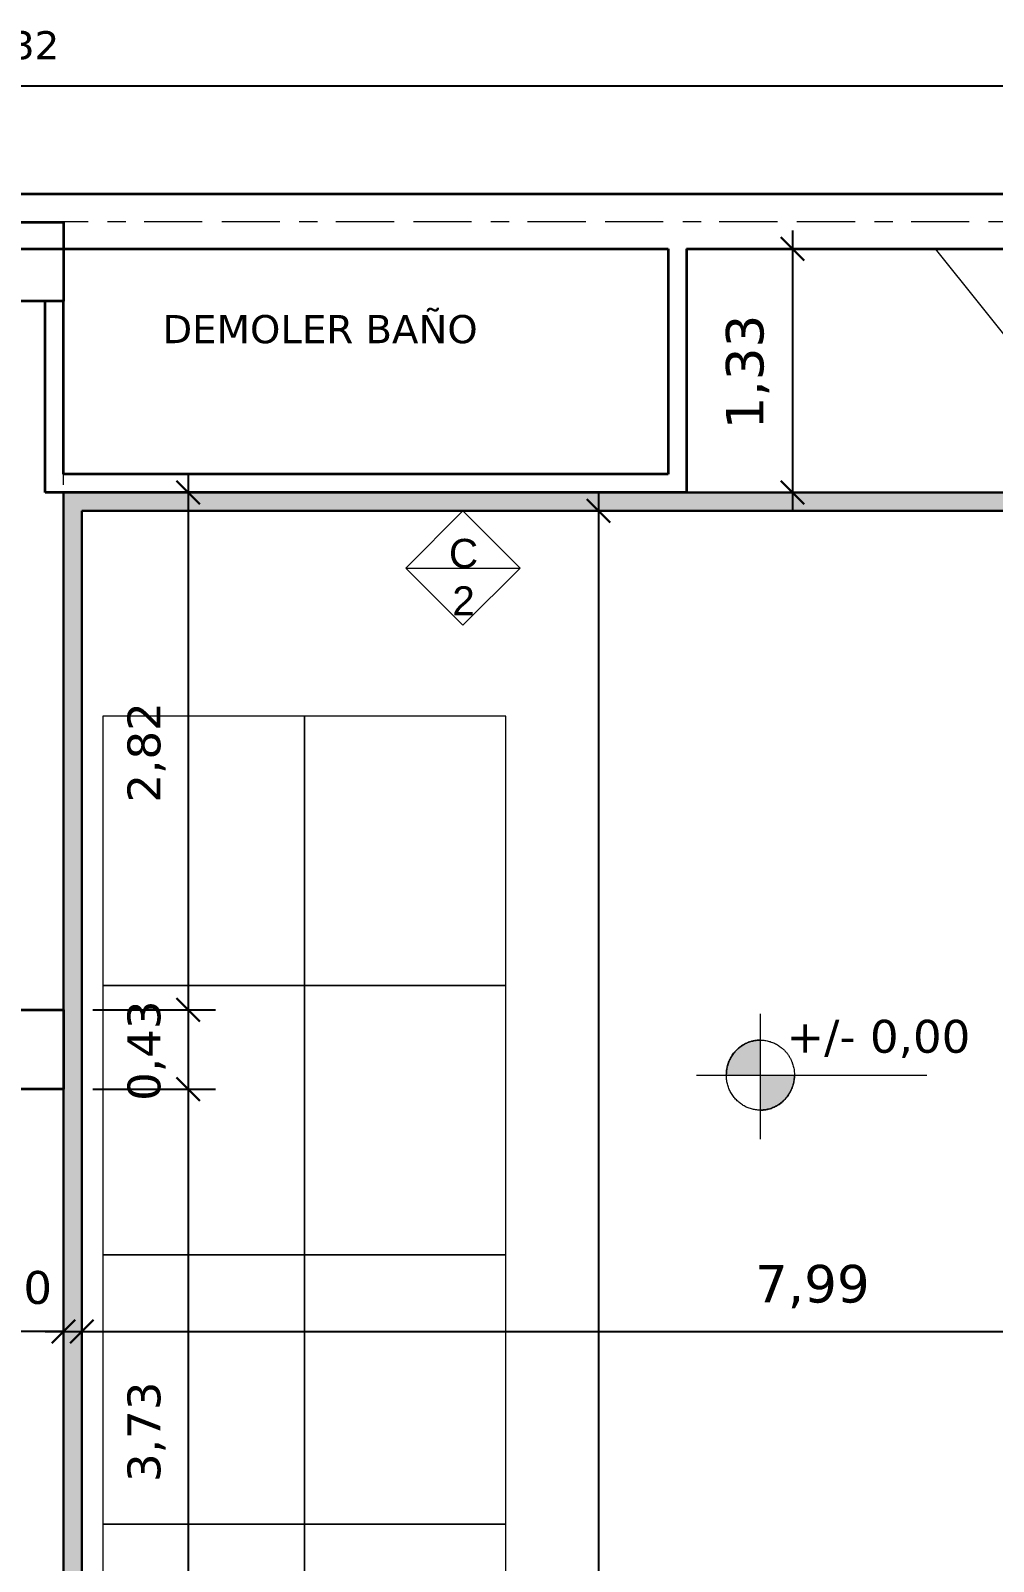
# Model space of a CAD drawing. Header units: metres. Extents: x -16.9 to 45.1, y -12.2 to 64.8.
# Drawn here: x 0.5 to 5.76, y 36.45 to 44.8 of the extents above; entities that cross this region are included whole.
import ezdxf

# ---------------------------------------------------------------- set-up
doc = ezdxf.new("R2010")
doc.units = ezdxf.units.M
doc.header["$LTSCALE"] = 0.508
doc.header["$PDMODE"] = 1
doc.header["$PDSIZE"] = -2
doc.linetypes.add('STYLE_02', pattern=[0.694425, 0.48607, -0.208355])
doc.linetypes.add('STYLE_07', pattern=[1.875, 0.625, -0.20828, 0.625, -0.20836, 0.06943, -0.13893])
doc.layers.get('0').update_dxf_attribs({"lineweight": 18})
for name, color, linetype, lineweight in [('columnas HA', 7, 'Continuous', 35), ('Dimension', 7, 'Continuous', 5), ('ESTANTERIA', 7, 'Continuous', 18), ('Muros', 7, 'Continuous', 35), ('None', 7, 'Continuous', 5), ('panel nuevo', 7, 'Continuous', 30), ('TEXTOTERMINACIONES', 7, 'Continuous', 20)]:
    doc.layers.add(name, color=color, linetype=linetype, lineweight=lineweight)
doc.styles.add('Arial', font='arial.ttf')
doc.styles.add('Verdana', font='verdana.ttf')
doc.dimstyles.new('personal', dxfattribs={"dimtxt": 0.227376, "dimasz": 0.179989, "dimexe": 0.15, "dimexo": 0.159, "dimgap": 0.001, "dimtad": 1, "dimzin": 3, "dimtxsty": 'Arial', "dimblk": 'VW_SLASH', "dimcen": 0, "dimdle": 0.001, "dimazin": 0, "dimtfac": 0.8, "dimtix": 1, "dimtmove": 0, "dimatfit": 0, "dimldrblk": 'VW_CONCAVEFILLED', "dimfxl": 0, "dimfrac": 2, "dimtolj": 1, "dimtzin": 3, "dimarcsym": 0})
pattern_1 = [(0, (0.94279, 11.969912), (0.050229492, 0.029000004), [0.03348633, -0.06697266]), (120, (0.94279, 11.969912), (-0.050229486, 0.029000014), [0.03348633, -0.06697266]), (60, (0.976275, 12.027912), (6e-09, 0.058000018), [0.03348633, -0.06697266])]

# ---------------------------------------------------------------- blocks, each defined once
blk = doc.blocks.new('*D31')
at = {"layer": 'Defpoints', "color": 0, "lineweight": 0, "transparency": 16777216}
for p in [(4.5775, 43.61), (4.66, 43.61), (5.05, 42.28)]:
    blk.add_point(p, dxfattribs=at)
at = {"layer": 'Dimension', "color": 0, "lineweight": -2, "transparency": 16777216}
for p, q in [((4.66, 43.71), (4.66, 43.61)), ((4.66, 43.61), (4.66, 42.28)), ((4.7365, 43.61), (4.81, 43.61)), ((4.891, 42.28), (4.51, 42.28)), ((4.66, 42.28), (4.66, 42.18))]:
    blk.add_line(p, q, dxfattribs=at)
at = {"layer": 'panel nuevo', "color": 0, "transparency": 16777216}
for points in [[(4.5964, 43.6736), (4.7236, 43.5464)], [(4.7236, 42.2164), (4.5964, 42.3436)]]:
    blk.add_lwpolyline(points, dxfattribs=at)
at = {"layer": 'Dimension', "color": 0, "transparency": 16777216, "insert": (4.2957, 42.6245), "char_height": 0.20505, "attachment_point": 1, "rotation": 90, "line_spacing_factor": 1.003239, "style": 'Verdana'}
blk.add_mtext('1,33', dxfattribs=at)
blk = doc.blocks.new('VW_CONCAVEFILLED')
at = {"linetype": 'ByBlock', "lineweight": 0}
blk.add_hatch(color=0, dxfattribs=at).paths.add_polyline_path([(-1.111, 0.298), (-1.079, 0.28), (-1.046, 0.263), (-1.013, 0.247), (-0.98, 0.231), (-0.947, 0.216), (-0.914, 0.201), (-0.88, 0.187), (-0.847, 0.173), (-0.813, 0.16), (-0.779, 0.147), (-0.745, 0.135), (-0.711, 0.123), (-0.677, 0.112), (-0.643, 0.101), (-0.608, 0.091), (-0.574, 0.082), (-0.539, 0.073), (-0.504, 0.064), (-0.469, 0.056), (-0.434, 0.049), (-0.398, 0.042), (-0.363, 0.035), (-0.327, 0.029), (-0.291, 0.024), (-0.255, 0.019), (-0.219, 0.015), (-0.183, 0.011), (-0.147, 0.008), (-0.11, 0.005), (-0.074, 0.003), (-0.037, 0.001), (0, 0), (-0.037, -0.001), (-0.074, -0.003), (-0.11, -0.005), (-0.147, -0.008), (-0.183, -0.011), (-0.219, -0.015), (-0.255, -0.019), (-0.291, -0.024), (-0.327, -0.029), (-0.363, -0.035), (-0.398, -0.042), (-0.434, -0.049), (-0.469, -0.056), (-0.504, -0.064), (-0.539, -0.073), (-0.574, -0.082), (-0.608, -0.091), (-0.643, -0.101), (-0.677, -0.112), (-0.711, -0.123), (-0.745, -0.135), (-0.779, -0.147), (-0.813, -0.16), (-0.847, -0.173), (-0.88, -0.187), (-0.914, -0.201), (-0.947, -0.216), (-0.98, -0.231), (-1.013, -0.247), (-1.046, -0.263), (-1.079, -0.28), (-1.111, -0.298), (-1.097, -0.282), (-1.085, -0.267), (-1.072, -0.25), (-1.061, -0.233), (-1.051, -0.215), (-1.041, -0.197), (-1.032, -0.179), (-1.024, -0.16), (-1.017, -0.141), (-1.011, -0.121), (-1.006, -0.101), (-1.001, -0.081), (-0.998, -0.061), (-0.996, -0.041), (-0.994, -0.02), (-0.994, 0), (-0.994, 0.02), (-0.996, 0.041), (-0.998, 0.061), (-1.001, 0.081), (-1.006, 0.101), (-1.011, 0.121), (-1.017, 0.141), (-1.024, 0.16), (-1.032, 0.179), (-1.041, 0.197), (-1.051, 0.215), (-1.061, 0.233), (-1.072, 0.25), (-1.085, 0.267), (-1.097, 0.282)])
at = {"layer": 'panel nuevo', "color": 0}
blk.add_lwpolyline([(-1.111, 0.298), (-1.079, 0.28), (-1.046, 0.263), (-1.013, 0.247), (-0.98, 0.231), (-0.947, 0.216), (-0.914, 0.201), (-0.88, 0.187), (-0.847, 0.173), (-0.813, 0.16), (-0.779, 0.147), (-0.745, 0.135), (-0.711, 0.123), (-0.677, 0.112), (-0.643, 0.101), (-0.608, 0.091), (-0.574, 0.082), (-0.539, 0.073), (-0.504, 0.064), (-0.469, 0.056), (-0.434, 0.049), (-0.398, 0.042), (-0.363, 0.035), (-0.327, 0.029), (-0.291, 0.024), (-0.255, 0.019), (-0.219, 0.015), (-0.183, 0.011), (-0.147, 0.008), (-0.11, 0.005), (-0.074, 0.003), (-0.037, 0.001), (0, 0), (-0.037, -0.001), (-0.074, -0.003), (-0.11, -0.005), (-0.147, -0.008), (-0.183, -0.011), (-0.219, -0.015), (-0.255, -0.019), (-0.291, -0.024), (-0.327, -0.029), (-0.363, -0.035), (-0.398, -0.042), (-0.434, -0.049), (-0.469, -0.056), (-0.504, -0.064), (-0.539, -0.073), (-0.574, -0.082), (-0.608, -0.091), (-0.643, -0.101), (-0.677, -0.112), (-0.711, -0.123), (-0.745, -0.135), (-0.779, -0.147), (-0.813, -0.16), (-0.847, -0.173), (-0.88, -0.187), (-0.914, -0.201), (-0.947, -0.216), (-0.98, -0.231), (-1.013, -0.247), (-1.046, -0.263), (-1.079, -0.28), (-1.111, -0.298), (-1.097, -0.282), (-1.085, -0.267), (-1.072, -0.25), (-1.061, -0.233), (-1.051, -0.215), (-1.041, -0.197), (-1.032, -0.179), (-1.024, -0.16), (-1.017, -0.141), (-1.011, -0.121), (-1.006, -0.101), (-1.001, -0.081), (-0.998, -0.061), (-0.996, -0.041), (-0.994, -0.02), (-0.994, 0), (-0.994, 0.02), (-0.996, 0.041), (-0.998, 0.061), (-1.001, 0.081), (-1.006, 0.101), (-1.011, 0.121), (-1.017, 0.141), (-1.024, 0.16), (-1.032, 0.179), (-1.041, 0.197), (-1.051, 0.215), (-1.061, 0.233), (-1.072, 0.25), (-1.085, 0.267), (-1.097, 0.282)], close=True, dxfattribs=at)
blk = doc.blocks.new('VW_SLASH')
at = {"color": 0, "linetype": 'ByBlock', "lineweight": -2}
blk.add_line((0, 0), (-1, 0), dxfattribs=at)
at = {"layer": 'panel nuevo', "color": 0}
blk.add_lwpolyline([(0.354, 0.354), (-0.354, -0.354)], dxfattribs=at)
blk = doc.blocks.new('*D32')
at = {"layer": 'Defpoints', "color": 0, "lineweight": 0, "transparency": 16777216}
for p in [(3.6, 42.18), (3.64, 42.18), (3.49, 23.02)]:
    blk.add_point(p, dxfattribs=at)
at = {"layer": 'Dimension', "color": 0, "lineweight": -2, "transparency": 16777216}
for p, q in [((3.6, 42.28), (3.6, 42.18)), ((3.481, 42.18), (3.45, 42.18)), ((3.6, 42.18), (3.6, 23.02)), ((3.6, 23.02), (3.6, 22.92)), ((3.649, 23.02), (3.75, 23.02))]:
    blk.add_line(p, q, dxfattribs=at)
at = {"layer": 'panel nuevo', "color": 0, "transparency": 16777216}
for points in [[(3.5364, 42.2436), (3.6636, 42.1164)], [(3.6636, 22.9564), (3.5364, 23.0836)]]:
    blk.add_lwpolyline(points, dxfattribs=at)
at = {"layer": 'Dimension', "color": 0, "transparency": 16777216, "insert": (3.2357, 32.1898), "char_height": 0.20505, "attachment_point": 1, "rotation": 90, "line_spacing_factor": 1.003239, "style": 'Verdana'}
blk.add_mtext('19,16', dxfattribs=at)
blk = doc.blocks.new('*D34')
at = {"layer": 'Defpoints', "color": 0, "lineweight": 0, "transparency": 16777216}
for p in [(0.78, 37.7), (8.77, 37.04), (0.78, 36.83)]:
    blk.add_point(p, dxfattribs=at)
at = {"layer": 'Dimension', "color": 0, "lineweight": -2, "transparency": 16777216}
for p, q in [((0.78, 36.989), (0.78, 37.85)), ((8.77, 37.199), (8.77, 37.85)), ((0.68, 37.7), (0.78, 37.7)), ((0.78, 37.7), (8.77, 37.7)), ((8.77, 37.7), (8.87, 37.7))]:
    blk.add_line(p, q, dxfattribs=at)
at = {"layer": 'panel nuevo', "color": 0, "transparency": 16777216}
for points in [[(0.7164, 37.6364), (0.8436, 37.7636)], [(8.8336, 37.7636), (8.7064, 37.6364)]]:
    blk.add_lwpolyline(points, dxfattribs=at)
at = {"layer": 'Dimension', "color": 0, "transparency": 16777216, "insert": (4.4545, 38.0643), "char_height": 0.20505, "attachment_point": 1, "line_spacing_factor": 1.003239, "style": 'Verdana'}
blk.add_mtext('7,99', dxfattribs=at)
blk = doc.blocks.new('*D43')
at = {"layer": 'Defpoints', "color": 0, "lineweight": 0, "transparency": 16777216}
for p in [(-8.3, 44.5), (-8.3, 43.76), (9.02, 43.76)]:
    blk.add_point(p, dxfattribs=at)
at = {"layer": 'Dimension', "color": 0, "lineweight": -2, "transparency": 16777216}
for p, q in [((-8.3, 43.919), (-8.3, 44.65)), ((9.02, 43.919), (9.02, 44.65)), ((-8.4, 44.5), (-8.3, 44.5)), ((-8.3, 44.5), (9.02, 44.5)), ((9.02, 44.5), (9.12, 44.5))]:
    blk.add_line(p, q, dxfattribs=at)
at = {"layer": 'panel nuevo', "color": 0, "transparency": 16777216}
for points in [[(-8.3636, 44.4364), (-8.2364, 44.5636)], [(9.0836, 44.5636), (8.9564, 44.4364)]]:
    blk.add_lwpolyline(points, dxfattribs=at)
at = {"layer": 'Dimension', "color": 0, "transparency": 16777216, "insert": (0.0524, 44.7982), "char_height": 0.15379, "attachment_point": 1, "line_spacing_factor": 1.003239, "style": 'Verdana'}
blk.add_mtext('17,32', dxfattribs=at)
blk = doc.blocks.new('Group-1')
at = {"color": 0, "linetype": 'Continuous', "lineweight": 20}
blk.add_wipeout([(0.135, 0.4615), (0.1341, 0.4628), (0.1332, 0.4641), (0.1322, 0.4653), (0.1313, 0.4666), (0.1304, 0.4679), (0.1294, 0.4691), (0.1285, 0.4703), (0.1275, 0.4716), (0.1265, 0.4728), (0.1255, 0.474), (0.1245, 0.4752), (0.1235, 0.4763), (0.1225, 0.4775), (0.1215, 0.4787), (0.1205, 0.4798), (0.1195, 0.481), (0.1184, 0.4821), (0.1174, 0.4832), (0.1163, 0.4843), (0.1153, 0.4854), (0.1142, 0.4865), (0.1131, 0.4876), (0.112, 0.4887), (0.1109, 0.4897), (0.1098, 0.4908), (0.1087, 0.4918), (0.1076, 0.4929), (0.1065, 0.4939), (0.1053, 0.4949), (0.1042, 0.4959), (0.103, 0.4969), (0.1019, 0.4979), (0.1007, 0.4988), (0.0995, 0.4998), (0.0983, 0.5008), (0.0972, 0.5017), (0.096, 0.5026), (0.0947, 0.5036), (0.0935, 0.5045), (0.0923, 0.5054), (0.0911, 0.5063), (0.0898, 0.5071), (0.0886, 0.508), (0.0873, 0.5089), (0.0861, 0.5097), (0.0848, 0.5106), (0.0835, 0.5114), (0.0822, 0.5122), (0.0809, 0.513), (0.0796, 0.5138), (0.0783, 0.5146), (0.077, 0.5154), (0.0757, 0.5162), (0.0743, 0.5169), (0.073, 0.5177), (0.0716, 0.5184), (0.0703, 0.5192), (0.0689, 0.5199), (0.0675, 0.5206), (0.0661, 0.5213), (0.0647, 0.522), (0.0633, 0.5227), (0.0619, 0.5233), (0.0605, 0.524), (0.0591, 0.5246), (0.0577, 0.5253), (0.0562, 0.5259), (0.0548, 0.5265), (0.0534, 0.5271), (0.0519, 0.5277), (0.0505, 0.5283), (0.0491, 0.5288), (0.0476, 0.5294), (0.0462, 0.5299), (0.0447, 0.5305), (0.0433, 0.531), (0.0419, 0.5315), (0.0404, 0.5319), (0.039, 0.5324), (0.0375, 0.5329), (0.036, 0.5333), (0.0346, 0.5338), (0.0331, 0.5342), (0.0317, 0.5346), (0.0302, 0.535), (0.0287, 0.5354), (0.0273, 0.5357), (0.0258, 0.5361), (0.0243, 0.5364), (0.0229, 0.5368), (0.0214, 0.5371), (0.0199, 0.5374), (0.0184, 0.5377), (0.017, 0.538), (0.0155, 0.5382), (0.014, 0.5385), (0.0125, 0.5387), (0.011, 0.539), (0.0095, 0.5392), (0.008, 0.5394), (0.0066, 0.5396), (0.0051, 0.5398), (0.0036, 0.5399), (0.0021, 0.5401), (0.0006, 0.5402), (-0.0009, 0.5404), (-0.0024, 0.5405), (-0.004, 0.5406), (-0.0055, 0.5407), (-0.007, 0.5408), (-0.0085, 0.5408), (-0.01, 0.5409), (-0.0115, 0.5409), (-0.013, 0.5409), (-0.0146, 0.541), (-0.0161, 0.541), (-0.0176, 0.541), (-0.0191, 0.5409), (-0.0207, 0.5409), (-0.0222, 0.5408), (-0.0237, 0.5408), (-0.0253, 0.5407), (-0.0268, 0.5406), (-0.0283, 0.5405), (-0.0299, 0.5404), (-0.0314, 0.5403), (-0.033, 0.5401), (-0.0345, 0.54), (-0.036, 0.5398), (-0.0376, 0.5397), (-0.0391, 0.5395), (-0.0407, 0.5393), (-0.0422, 0.5391), (-0.0437, 0.5388), (-0.0452, 0.5386), (-0.0467, 0.5384), (-0.0482, 0.5381), (-0.0497, 0.5378), (-0.0512, 0.5376), (-0.0527, 0.5373), (-0.0542, 0.537), (-0.0557, 0.5366), (-0.0572, 0.5363), (-0.0587, 0.536), (-0.0602, 0.5356), (-0.0616, 0.5352), (-0.0631, 0.5349), (-0.0646, 0.5345), (-0.066, 0.5341), (-0.0675, 0.5337), (-0.0689, 0.5332), (-0.0704, 0.5328), (-0.0718, 0.5324), (-0.0732, 0.5319), (-0.0747, 0.5314), (-0.0761, 0.5309), (-0.0775, 0.5304), (-0.0789, 0.5299), (-0.0803, 0.5294), (-0.0817, 0.5289), (-0.0832, 0.5283), (-0.0846, 0.5278), (-0.0859, 0.5272), (-0.0873, 0.5266), (-0.0887, 0.526), (-0.0901, 0.5254), (-0.0915, 0.5248), (-0.0929, 0.5242), (-0.0942, 0.5235), (-0.0956, 0.5229), (-0.097, 0.5222), (-0.0983, 0.5215), (-0.0997, 0.5209), (-0.101, 0.5202), (-0.1023, 0.5194), (-0.1037, 0.5187), (-0.105, 0.518), (-0.1064, 0.5172), (-0.1077, 0.5165), (-0.109, 0.5157), (-0.1103, 0.5149), (-0.1116, 0.5141), (-0.1129, 0.5133), (-0.1142, 0.5125), (-0.1155, 0.5117), (-0.1168, 0.5108), (-0.1181, 0.51), (-0.1194, 0.5091), (-0.1207, 0.5082), (-0.122, 0.5073), (-0.1232, 0.5064), (-0.1245, 0.5055), (-0.1258, 0.5046), (-0.127, 0.5036), (-0.1283, 0.5027), (-0.1295, 0.5017), (-0.1307, 0.5008), (-0.1319, 0.4998), (-0.1331, 0.4988), (-0.1343, 0.4979), (-0.1355, 0.4969), (-0.1367, 0.4959), (-0.1378, 0.4949), (-0.139, 0.4938), (-0.1401, 0.4928), (-0.1413, 0.4918), (-0.1424, 0.4907), (-0.1435, 0.4897), (-0.1446, 0.4886), (-0.1457, 0.4876), (-0.1468, 0.4865), (-0.1479, 0.4854), (-0.1489, 0.4843), (-0.15, 0.4832), (-0.151, 0.4821), (-0.1521, 0.481), (-0.1531, 0.4799), (-0.1541, 0.4787), (-0.1551, 0.4776), (-0.1561, 0.4764), (-0.1571, 0.4753), (-0.1581, 0.4741), (-0.159, 0.4729), (-0.16, 0.4718), (-0.1609, 0.4706), (-0.1619, 0.4694), (-0.1628, 0.4682), (-0.1637, 0.4669), (-0.1646, 0.4657), (-0.1655, 0.4645), (-0.1664, 0.4632), (-0.1673, 0.462), (-0.1682, 0.4607), (-0.169, 0.4595), (-0.1699, 0.4582), (-0.1707, 0.4569), (-0.1716, 0.4556), (-0.1724, 0.4543), (-0.1732, 0.453), (-0.174, 0.4517), (-0.1748, 0.4504), (-0.1756, 0.449), (-0.1763, 0.4477), (-0.1771, 0.4463), (-0.1779, 0.445), (-0.1786, 0.4436), (-0.1793, 0.4422), (-0.1801, 0.4409), (-0.1808, 0.4395), (-0.1815, 0.4381), (-0.1822, 0.4367), (-0.1829, 0.4352), (-0.1835, 0.4338), (-0.1842, 0.4324), (-0.1849, 0.4309), (-0.1855, 0.4295), (-0.1861, 0.428), (-0.1868, 0.4266), (-0.1874, 0.4251), (-0.188, 0.4237), (-0.1885, 0.4222), (-0.1891, 0.4207), (-0.1897, 0.4193), (-0.1902, 0.4178), (-0.1908, 0.4163), (-0.1913, 0.4149), (-0.1918, 0.4134), (-0.1923, 0.4119), (-0.1928, 0.4104), (-0.1932, 0.4089), (-0.1937, 0.4075), (-0.1942, 0.406), (-0.1946, 0.4045), (-0.195, 0.403), (-0.1954, 0.4015), (-0.1958, 0.4), (-0.1962, 0.3985), (-0.1966, 0.397), (-0.1969, 0.3955), (-0.1973, 0.394), (-0.1976, 0.3925), (-0.1979, 0.391), (-0.1983, 0.3895), (-0.1986, 0.388), (-0.1988, 0.3864), (-0.1991, 0.3849), (-0.1994, 0.3834), (-0.1996, 0.3819), (-0.1999, 0.3804), (-0.2001, 0.3788), (-0.2003, 0.3773), (-0.2005, 0.3758), (-0.2007, 0.3742), (-0.2009, 0.3727), (-0.201, 0.3712), (-0.2012, 0.3696), (-0.2013, 0.3681), (-0.2014, 0.3665), (-0.2015, 0.365), (-0.2016, 0.3634), (-0.2017, 0.3619), (-0.2018, 0.3603), (-0.2019, 0.3588), (-0.2019, 0.3572), (-0.2019, 0.3557), (-0.202, 0.3541), (-0.202, 0.3525), (-0.202, 0.351), (-0.202, 0.3494), (-0.2019, 0.3478), (-0.2019, 0.3463), (-0.2019, 0.3447), (-0.2018, 0.3431), (-0.2017, 0.3415), (-0.2016, 0.3399), (-0.2015, 0.3384), (-0.2014, 0.3368), (-0.2013, 0.3352), (-0.2012, 0.3336), (-0.201, 0.332), (-0.2008, 0.3304), (-0.2007, 0.3288), (-0.2005, 0.3272), (-0.2003, 0.3257), (-0.2001, 0.3241), (-0.1999, 0.3225), (-0.1996, 0.321), (-0.1994, 0.3194), (-0.1991, 0.3178), (-0.1989, 0.3163), (-0.1986, 0.3147), (-0.1983, 0.3132), (-0.198, 0.3117), (-0.1977, 0.3101), (-0.1973, 0.3086), (-0.197, 0.3071), (-0.1967, 0.3055), (-0.1963, 0.304), (-0.1959, 0.3025), (-0.1955, 0.301), (-0.1951, 0.2995), (-0.1947, 0.298), (-0.1943, 0.2965), (-0.1939, 0.295), (-0.1934, 0.2935), (-0.193, 0.292), (-0.1925, 0.2906), (-0.192, 0.2891), (-0.1915, 0.2876), (-0.191, 0.2862), (-0.1905, 0.2847), (-0.19, 0.2833), (-0.1895, 0.2818), (-0.1889, 0.2804), (-0.1884, 0.2789), (-0.1878, 0.2775), (-0.1872, 0.276), (-0.1866, 0.2746), (-0.186, 0.2732), (-0.1854, 0.2718), (-0.1847, 0.2703), (-0.1841, 0.2689), (-0.1834, 0.2675), (-0.1828, 0.2661), (-0.1821, 0.2647), (-0.1814, 0.2633), (-0.1807, 0.2619), (-0.18, 0.2606), (-0.1793, 0.2592), (-0.1785, 0.2578), (-0.1778, 0.2564), (-0.177, 0.2551), (-0.1763, 0.2537), (-0.1755, 0.2523), (-0.1747, 0.251), (-0.1739, 0.2496), (-0.1731, 0.2483), (-0.1722, 0.247), (-0.1714, 0.2456), (-0.1705, 0.2443), (-0.1697, 0.243), (-0.1688, 0.2416), (-0.1679, 0.2403), (-0.167, 0.239), (-0.1661, 0.2377), (-0.1652, 0.2364), (-0.1642, 0.2351), (-0.1633, 0.2338), (-0.1624, 0.2326), (-0.1614, 0.2313), (-0.1605, 0.2301), (-0.1595, 0.2288), (-0.1585, 0.2276), (-0.1575, 0.2264), (-0.1566, 0.2252), (-0.1556, 0.224), (-0.1546, 0.2228), (-0.1535, 0.2216), (-0.1525, 0.2205), (-0.1515, 0.2193), (-0.1505, 0.2182), (-0.1494, 0.217), (-0.1484, 0.2159), (-0.1473, 0.2148), (-0.1462, 0.2137), (-0.1452, 0.2126), (-0.1441, 0.2115), (-0.143, 0.2105), (-0.1419, 0.2094), (-0.1408, 0.2083), (-0.1397, 0.2073), (-0.1386, 0.2063), (-0.1374, 0.2052), (-0.1363, 0.2042), (-0.1352, 0.2032), (-0.134, 0.2023), (-0.1328, 0.2013), (-0.1317, 0.2003), (-0.1305, 0.1993), (-0.1293, 0.1984), (-0.1281, 0.1975), (-0.1269, 0.1965), (-0.1257, 0.1956), (-0.1245, 0.1947), (-0.1233, 0.1938), (-0.122, 0.1929), (-0.1208, 0.192), (-0.1196, 0.1912), (-0.1183, 0.1903), (-0.117, 0.1895), (-0.1158, 0.1886), (-0.1145, 0.1878), (-0.1132, 0.187), (-0.1119, 0.1862), (-0.1106, 0.1854), (-0.1093, 0.1846), (-0.108, 0.1838), (-0.1067, 0.1831), (-0.1053, 0.1823), (-0.104, 0.1816), (-0.1027, 0.1808), (-0.1013, 0.1801), (-0.0999, 0.1794), (-0.0986, 0.1787), (-0.0972, 0.178), (-0.0958, 0.1773), (-0.0944, 0.1767), (-0.093, 0.176), (-0.0916, 0.1754), (-0.0902, 0.1747), (-0.0888, 0.1741), (-0.0874, 0.1735), (-0.0859, 0.1729), (-0.0845, 0.1723), (-0.0831, 0.1717), (-0.0817, 0.1712), (-0.0803, 0.1706), (-0.0788, 0.1701), (-0.0774, 0.1695), (-0.076, 0.169), (-0.0745, 0.1685), (-0.0731, 0.1681), (-0.0717, 0.1676), (-0.0702, 0.1671), (-0.0688, 0.1667), (-0.0673, 0.1662), (-0.0659, 0.1658), (-0.0644, 0.1654), (-0.063, 0.165), (-0.0615, 0.1646), (-0.0601, 0.1643), (-0.0586, 0.1639), (-0.0572, 0.1636), (-0.0557, 0.1632), (-0.0542, 0.1629), (-0.0528, 0.1626), (-0.0513, 0.1623), (-0.0498, 0.162), (-0.0484, 0.1618), (-0.0469, 0.1615), (-0.0454, 0.1613), (-0.0439, 0.161), (-0.0424, 0.1608), (-0.041, 0.1606), (-0.0395, 0.1604), (-0.038, 0.1602), (-0.0365, 0.1601), (-0.035, 0.1599), (-0.0335, 0.1598), (-0.032, 0.1596), (-0.0305, 0.1595), (-0.029, 0.1594), (-0.0275, 0.1593), (-0.026, 0.1592), (-0.0245, 0.1592), (-0.023, 0.1591), (-0.0215, 0.1591), (-0.0199, 0.1591), (-0.0184, 0.159), (-0.0169, 0.159), (-0.0154, 0.159), (-0.0139, 0.1591), (-0.0123, 0.1591), (-0.0108, 0.1592), (-0.0093, 0.1592), (-0.0077, 0.1593), (-0.0062, 0.1594), (-0.0047, 0.1595), (-0.0031, 0.1596), (-0.0016, 0.1597), (0, 0.1599), (0.0015, 0.16), (0.003, 0.1602), (0.0046, 0.1603), (0.0061, 0.1605), (0.0077, 0.1607), (0.0092, 0.1609), (0.0107, 0.1612), (0.0122, 0.1614), (0.0137, 0.1616), (0.0152, 0.1619), (0.0167, 0.1622), (0.0182, 0.1625), (0.0197, 0.1628), (0.0212, 0.1631), (0.0227, 0.1634), (0.0242, 0.1637), (0.0257, 0.1641), (0.0272, 0.1644), (0.0286, 0.1648), (0.0301, 0.1652), (0.0316, 0.1656), (0.033, 0.166), (0.0345, 0.1664), (0.0359, 0.1668), (0.0374, 0.1673), (0.0388, 0.1677), (0.0402, 0.1682), (0.0417, 0.1687), (0.0431, 0.1692), (0.0445, 0.1697), (0.0459, 0.1702), (0.0473, 0.1707), (0.0488, 0.1713), (0.0502, 0.1718), (0.0516, 0.1724), (0.0529, 0.1729), (0.0543, 0.1735), (0.0557, 0.1741), (0.0571, 0.1748), (0.0585, 0.1754), (0.0599, 0.176), (0.0612, 0.1767), (0.0626, 0.1773), (0.064, 0.178), (0.0653, 0.1787), (0.0667, 0.1794), (0.068, 0.1801), (0.0693, 0.1808), (0.0707, 0.1816), (0.072, 0.1823), (0.0734, 0.1831), (0.0747, 0.1838), (0.076, 0.1846), (0.0773, 0.1854), (0.0786, 0.1862), (0.0799, 0.1871), (0.0812, 0.1879), (0.0825, 0.1887), (0.0838, 0.1896), (0.0851, 0.1905), (0.0864, 0.1913), (0.0877, 0.1922), (0.089, 0.1931), (0.0902, 0.1941), (0.0915, 0.195), (0.0928, 0.1959), (0.094, 0.1969), (0.0953, 0.1978), (0.0965, 0.1988), (0.0977, 0.1998), (0.0989, 0.2008), (0.1001, 0.2018), (0.1013, 0.2028), (0.1025, 0.2038), (0.1037, 0.2048), (0.1048, 0.2058), (0.106, 0.2068), (0.1071, 0.2079), (0.1083, 0.2089), (0.1094, 0.21), (0.1105, 0.211), (0.1116, 0.2121), (0.1127, 0.2132), (0.1138, 0.2143), (0.1149, 0.2154), (0.116, 0.2165), (0.117, 0.2176), (0.1181, 0.2187), (0.1191, 0.2198), (0.1202, 0.221), (0.1212, 0.2221), (0.1222, 0.2232), (0.1232, 0.2244), (0.1242, 0.2256), (0.1252, 0.2268), (0.1262, 0.2279), (0.1271, 0.2291), (0.1281, 0.2303), (0.129, 0.2315), (0.13, 0.2327), (0.1309, 0.234), (0.1318, 0.2352), (0.1327, 0.2364), (0.1336, 0.2377), (0.1345, 0.2389), (0.1354, 0.2402), (0.1363, 0.2415), (0.1371, 0.2428), (0.138, 0.244), (0.1388, 0.2453), (0.1396, 0.2466), (0.1405, 0.248), (0.1413, 0.2493), (0.1421, 0.2506), (0.1429, 0.2519), (0.1437, 0.2533), (0.1444, 0.2546), (0.1452, 0.256), (0.146, 0.2574), (0.1467, 0.2587), (0.1474, 0.2601), (0.1482, 0.2615), (0.1489, 0.2629), (0.1496, 0.2643), (0.1503, 0.2658), (0.151, 0.2672), (0.1517, 0.2686), (0.1523, 0.2701), (0.153, 0.2715), (0.1536, 0.273), (0.1543, 0.2744), (0.1549, 0.2759), (0.1555, 0.2773), (0.1561, 0.2788), (0.1567, 0.2803), (0.1573, 0.2817), (0.1578, 0.2832), (0.1584, 0.2847), (0.1589, 0.2861), (0.1595, 0.2876), (0.16, 0.2891), (0.1605, 0.2906), (0.1609, 0.2921), (0.1614, 0.2935), (0.1619, 0.295), (0.1623, 0.2965), (0.1628, 0.298), (0.1632, 0.2995), (0.1636, 0.301), (0.164, 0.3025), (0.1644, 0.304), (0.1647, 0.3055), (0.1651, 0.307), (0.1654, 0.3085), (0.1658, 0.31), (0.1661, 0.3115), (0.1664, 0.313), (0.1667, 0.3146), (0.167, 0.3161), (0.1672, 0.3176), (0.1675, 0.3191), (0.1677, 0.3206), (0.168, 0.3222), (0.1682, 0.3237), (0.1684, 0.3252), (0.1686, 0.3268), (0.1688, 0.3283), (0.1689, 0.3298), (0.1691, 0.3314), (0.1692, 0.3329), (0.1694, 0.3345), (0.1695, 0.336), (0.1696, 0.3376), (0.1697, 0.3391), (0.1698, 0.3407), (0.1698, 0.3422), (0.1699, 0.3438), (0.1699, 0.3453), (0.1699, 0.3469), (0.17, 0.3485), (0.17, 0.35), (0.17, 0.3516), (0.1699, 0.3532), (0.1699, 0.3547), (0.1698, 0.3563), (0.1698, 0.3579), (0.1697, 0.3595), (0.1696, 0.3611), (0.1695, 0.3626), (0.1694, 0.3642), (0.1693, 0.3658), (0.1691, 0.3674), (0.169, 0.369), (0.1688, 0.3706), (0.1687, 0.3722), (0.1685, 0.3738), (0.1683, 0.3753), (0.1681, 0.3769), (0.1679, 0.3785), (0.1676, 0.38), (0.1674, 0.3816), (0.1671, 0.3832), (0.1669, 0.3847), (0.1666, 0.3863), (0.1663, 0.3878), (0.166, 0.3893), (0.1657, 0.3909), (0.1653, 0.3924), (0.165, 0.3939), (0.1647, 0.3954), (0.1643, 0.3969), (0.1639, 0.3984), (0.1635, 0.3999), (0.1631, 0.4014), (0.1627, 0.4029), (0.1623, 0.4044), (0.1619, 0.4059), (0.1614, 0.4074), (0.161, 0.4089), (0.1605, 0.4103), (0.16, 0.4118), (0.1595, 0.4133), (0.159, 0.4147), (0.1585, 0.4162), (0.158, 0.4176), (0.1575, 0.4191), (0.1569, 0.4205), (0.1564, 0.4219), (0.1558, 0.4234), (0.1552, 0.4248), (0.1546, 0.4262), (0.154, 0.4276), (0.1534, 0.429), (0.1527, 0.4304), (0.1521, 0.4318), (0.1514, 0.4332), (0.1508, 0.4346), (0.1501, 0.436), (0.1494, 0.4374), (0.1487, 0.4388), (0.148, 0.4402), (0.1473, 0.4415), (0.1465, 0.4429), (0.1458, 0.4442), (0.145, 0.4456), (0.1443, 0.447), (0.1435, 0.4483), (0.1427, 0.4496), (0.1419, 0.451), (0.1411, 0.4523), (0.1402, 0.4536), (0.1394, 0.455), (0.1385, 0.4563), (0.1377, 0.4576), (0.1368, 0.4589), (0.1359, 0.4602)], dxfattribs=at).dxf.layer = 'None'
at = {"layer": 'None', "linetype": 'Continuous', "lineweight": 0}
for points in [[(-0.016, 0.35), (-0.016, 0.541), (-0.0176, 0.541), (-0.0191, 0.541), (-0.0207, 0.5409), (-0.0222, 0.5409), (-0.0238, 0.5408), (-0.0253, 0.5408), (-0.0269, 0.5407), (-0.0284, 0.5406), (-0.0299, 0.5405), (-0.0315, 0.5404), (-0.033, 0.5402), (-0.0345, 0.5401), (-0.036, 0.5399), (-0.0375, 0.5398), (-0.0391, 0.5396), (-0.0406, 0.5394), (-0.0421, 0.5392), (-0.0436, 0.539), (-0.0451, 0.5388), (-0.0466, 0.5385), (-0.0481, 0.5383), (-0.0495, 0.538), (-0.051, 0.5377), (-0.0525, 0.5374), (-0.054, 0.5371), (-0.0555, 0.5368), (-0.0569, 0.5365), (-0.0584, 0.5361), (-0.0599, 0.5358), (-0.0613, 0.5354), (-0.0628, 0.535), (-0.0643, 0.5346), (-0.0657, 0.5342), (-0.0671, 0.5338), (-0.0686, 0.5334), (-0.07, 0.5329), (-0.0715, 0.5325), (-0.0729, 0.532), (-0.0743, 0.5315), (-0.0758, 0.531), (-0.0772, 0.5305), (-0.0786, 0.53), (-0.08, 0.5295), (-0.0814, 0.5289), (-0.0829, 0.5284), (-0.0843, 0.5278), (-0.0857, 0.5272), (-0.0871, 0.5267), (-0.0885, 0.5261), (-0.0899, 0.5254), (-0.0912, 0.5248), (-0.0926, 0.5242), (-0.094, 0.5235), (-0.0954, 0.5228), (-0.0968, 0.5222), (-0.0981, 0.5215), (-0.0995, 0.5208), (-0.1009, 0.5201), (-0.1022, 0.5193), (-0.1036, 0.5186), (-0.105, 0.5178), (-0.1063, 0.5171), (-0.1077, 0.5163), (-0.109, 0.5155), (-0.1103, 0.5147), (-0.1117, 0.5139), (-0.113, 0.5131), (-0.1143, 0.5122), (-0.1156, 0.5114), (-0.1169, 0.5106), (-0.1182, 0.5097), (-0.1195, 0.5088), (-0.1207, 0.508), (-0.122, 0.5071), (-0.1232, 0.5062), (-0.1245, 0.5053), (-0.1257, 0.5044), (-0.127, 0.5034), (-0.1282, 0.5025), (-0.1294, 0.5016), (-0.1306, 0.5006), (-0.1318, 0.4997), (-0.1329, 0.4987), (-0.1341, 0.4977), (-0.1353, 0.4967), (-0.1364, 0.4957), (-0.1376, 0.4947), (-0.1387, 0.4937), (-0.1398, 0.4927), (-0.141, 0.4916), (-0.1421, 0.4906), (-0.1432, 0.4896), (-0.1443, 0.4885), (-0.1454, 0.4874), (-0.1464, 0.4863), (-0.1475, 0.4853), (-0.1486, 0.4842), (-0.1496, 0.483), (-0.1506, 0.4819), (-0.1517, 0.4808), (-0.1527, 0.4797), (-0.1537, 0.4785), (-0.1547, 0.4774), (-0.1557, 0.4762), (-0.1567, 0.475), (-0.1577, 0.4738), (-0.1587, 0.4727), (-0.1596, 0.4715), (-0.1606, 0.4702), (-0.1615, 0.469), (-0.1624, 0.4678), (-0.1634, 0.4666), (-0.1643, 0.4653), (-0.1652, 0.4641), (-0.1661, 0.4628), (-0.167, 0.4615), (-0.1679, 0.4602), (-0.1687, 0.4589), (-0.1696, 0.4576), (-0.1705, 0.4563), (-0.1713, 0.455), (-0.1722, 0.4537), (-0.173, 0.4523), (-0.1738, 0.451), (-0.1746, 0.4496), (-0.1754, 0.4483), (-0.1762, 0.4469), (-0.177, 0.4455), (-0.1778, 0.4441), (-0.1785, 0.4427), (-0.1793, 0.4413), (-0.18, 0.4399), (-0.1808, 0.4385), (-0.1815, 0.4371), (-0.1822, 0.4357), (-0.1829, 0.4343), (-0.1835, 0.4329), (-0.1842, 0.4314), (-0.1849, 0.43), (-0.1855, 0.4286), (-0.1861, 0.4272), (-0.1867, 0.4257), (-0.1873, 0.4243), (-0.1879, 0.4228), (-0.1885, 0.4214), (-0.1891, 0.42), (-0.1896, 0.4185), (-0.1902, 0.4171), (-0.1907, 0.4156), (-0.1912, 0.4141), (-0.1917, 0.4127), (-0.1922, 0.4112), (-0.1927, 0.4097), (-0.1932, 0.4083), (-0.1936, 0.4068), (-0.1941, 0.4053), (-0.1945, 0.4038), (-0.1949, 0.4024), (-0.1954, 0.4009), (-0.1958, 0.3994), (-0.1961, 0.3979), (-0.1965, 0.3964), (-0.1969, 0.3949), (-0.1972, 0.3934), (-0.1976, 0.3919), (-0.1979, 0.3904), (-0.1982, 0.3889), (-0.1985, 0.3873), (-0.1988, 0.3858), (-0.199, 0.3843), (-0.1993, 0.3828), (-0.1996, 0.3812), (-0.1998, 0.3797), (-0.2, 0.3782), (-0.2002, 0.3766), (-0.2004, 0.3751), (-0.2006, 0.3735), (-0.2008, 0.372), (-0.201, 0.3705), (-0.2011, 0.3689), (-0.2013, 0.3673), (-0.2014, 0.3658), (-0.2015, 0.3642), (-0.2016, 0.3626), (-0.2017, 0.3611), (-0.2018, 0.3595), (-0.2018, 0.3579), (-0.2019, 0.3563), (-0.2019, 0.3548), (-0.202, 0.3532), (-0.202, 0.3516), (-0.202, 0.35)], [(-0.016, 0.35), (-0.016, 0.159), (-0.0144, 0.159), (-0.0129, 0.159), (-0.0113, 0.1591), (-0.0098, 0.1591), (-0.0082, 0.1592), (-0.0067, 0.1592), (-0.0051, 0.1593), (-0.0036, 0.1594), (-0.0021, 0.1595), (-0.0005, 0.1596), (0.001, 0.1598), (0.0025, 0.1599), (0.004, 0.1601), (0.0055, 0.1602), (0.0071, 0.1604), (0.0086, 0.1606), (0.0101, 0.1608), (0.0116, 0.161), (0.0131, 0.1612), (0.0146, 0.1615), (0.0161, 0.1617), (0.0175, 0.162), (0.019, 0.1623), (0.0205, 0.1626), (0.022, 0.1629), (0.0235, 0.1632), (0.0249, 0.1635), (0.0264, 0.1639), (0.0279, 0.1642), (0.0293, 0.1646), (0.0308, 0.165), (0.0323, 0.1654), (0.0337, 0.1658), (0.0351, 0.1662), (0.0366, 0.1666), (0.038, 0.1671), (0.0395, 0.1675), (0.0409, 0.168), (0.0423, 0.1685), (0.0438, 0.169), (0.0452, 0.1695), (0.0466, 0.17), (0.048, 0.1705), (0.0494, 0.1711), (0.0509, 0.1716), (0.0523, 0.1722), (0.0537, 0.1728), (0.0551, 0.1733), (0.0565, 0.1739), (0.0579, 0.1746), (0.0592, 0.1752), (0.0606, 0.1758), (0.062, 0.1765), (0.0634, 0.1772), (0.0648, 0.1778), (0.0661, 0.1785), (0.0675, 0.1792), (0.0689, 0.1799), (0.0702, 0.1807), (0.0716, 0.1814), (0.073, 0.1822), (0.0743, 0.1829), (0.0757, 0.1837), (0.077, 0.1845), (0.0783, 0.1853), (0.0797, 0.1861), (0.081, 0.1869), (0.0823, 0.1878), (0.0836, 0.1886), (0.0849, 0.1894), (0.0862, 0.1903), (0.0875, 0.1912), (0.0887, 0.192), (0.09, 0.1929), (0.0912, 0.1938), (0.0925, 0.1947), (0.0937, 0.1956), (0.095, 0.1966), (0.0962, 0.1975), (0.0974, 0.1984), (0.0986, 0.1994), (0.0998, 0.2003), (0.1009, 0.2013), (0.1021, 0.2023), (0.1033, 0.2033), (0.1044, 0.2043), (0.1056, 0.2053), (0.1067, 0.2063), (0.1078, 0.2073), (0.109, 0.2084), (0.1101, 0.2094), (0.1112, 0.2104), (0.1123, 0.2115), (0.1134, 0.2126), (0.1144, 0.2137), (0.1155, 0.2147), (0.1166, 0.2158), (0.1176, 0.217), (0.1186, 0.2181), (0.1197, 0.2192), (0.1207, 0.2203), (0.1217, 0.2215), (0.1227, 0.2226), (0.1237, 0.2238), (0.1247, 0.225), (0.1257, 0.2262), (0.1267, 0.2273), (0.1276, 0.2285), (0.1286, 0.2298), (0.1295, 0.231), (0.1304, 0.2322), (0.1314, 0.2334), (0.1323, 0.2347), (0.1332, 0.2359), (0.1341, 0.2372), (0.135, 0.2385), (0.1359, 0.2398), (0.1367, 0.2411), (0.1376, 0.2424), (0.1385, 0.2437), (0.1393, 0.245), (0.1402, 0.2463), (0.141, 0.2477), (0.1418, 0.249), (0.1426, 0.2504), (0.1434, 0.2517), (0.1442, 0.2531), (0.145, 0.2545), (0.1458, 0.2559), (0.1465, 0.2573), (0.1473, 0.2587), (0.148, 0.2601), (0.1488, 0.2615), (0.1495, 0.2629), (0.1502, 0.2643), (0.1509, 0.2657), (0.1515, 0.2671), (0.1522, 0.2686), (0.1529, 0.27), (0.1535, 0.2714), (0.1541, 0.2728), (0.1547, 0.2743), (0.1553, 0.2757), (0.1559, 0.2772), (0.1565, 0.2786), (0.1571, 0.28), (0.1576, 0.2815), (0.1582, 0.2829), (0.1587, 0.2844), (0.1592, 0.2859), (0.1597, 0.2873), (0.1602, 0.2888), (0.1607, 0.2903), (0.1612, 0.2917), (0.1616, 0.2932), (0.1621, 0.2947), (0.1625, 0.2962), (0.1629, 0.2976), (0.1634, 0.2991), (0.1638, 0.3006), (0.1641, 0.3021), (0.1645, 0.3036), (0.1649, 0.3051), (0.1652, 0.3066), (0.1656, 0.3081), (0.1659, 0.3096), (0.1662, 0.3111), (0.1665, 0.3127), (0.1668, 0.3142), (0.167, 0.3157), (0.1673, 0.3172), (0.1676, 0.3188), (0.1678, 0.3203), (0.168, 0.3218), (0.1682, 0.3234), (0.1684, 0.3249), (0.1686, 0.3265), (0.1688, 0.328), (0.169, 0.3295), (0.1691, 0.3311), (0.1693, 0.3327), (0.1694, 0.3342), (0.1695, 0.3358), (0.1696, 0.3374), (0.1697, 0.3389), (0.1698, 0.3405), (0.1698, 0.3421), (0.1699, 0.3437), (0.1699, 0.3452), (0.17, 0.3468), (0.17, 0.3484), (0.17, 0.35)]]:
    blk.add_hatch(color=7, dxfattribs=at).paths.add_polyline_path(points)
at = {"layer": 'None', "color": 0, "linetype": 'Continuous', "lineweight": 20}
for p, q in [((-0.016, 0), (-0.016, 0.684)), ((-0.364, 0.35), (0.892, 0.35))]:
    blk.add_line(p, q, dxfattribs=at)
for points in [[(0.135, 0.4615), (0.106, 0.503), (0.015, 0.545), (-0.084, 0.535), (-0.165, 0.476), (-0.206, 0.383), (-0.196, 0.281), (-0.138, 0.197), (-0.048, 0.155), (0.051, 0.165), (0.132, 0.225), (0.174, 0.318), (0.164, 0.42), (0.135, 0.4615)], [(-0.016, 0.541), (-0.066, 0.541), (-0.152, 0.49), (-0.202, 0.401), (-0.202, 0.35)], [(-0.016, 0.159), (0.034, 0.159), (0.12, 0.21), (0.17, 0.299), (0.17, 0.35)]]:
    blk.add_open_spline(points, degree=2, dxfattribs=at)
blk = doc.blocks.new('nivel')
at = {"layer": 'None', "color": 0}
blk.add_blockref('Group-1', (0, 0), dxfattribs=at)
blk = doc.blocks.new('*D141')
at = {"layer": 'Defpoints', "color": 0, "lineweight": 0, "transparency": 16777216}
for p in [(1.1, 42.28), (1.36, 42.28), (0.68, 39.4558)]:
    blk.add_point(p, dxfattribs=at)
at = {"layer": 'Dimension', "color": 0, "lineweight": -2, "transparency": 16777216}
for p, q in [((1.36, 42.38), (1.36, 42.28)), ((1.259, 42.28), (1.51, 42.28)), ((1.36, 42.28), (1.36, 39.4558)), ((0.839, 39.4558), (1.51, 39.4558)), ((1.36, 39.4558), (1.36, 39.3558))]:
    blk.add_line(p, q, dxfattribs=at)
at = {"layer": 'panel nuevo', "color": 0, "transparency": 16777216}
for points in [[(1.2964, 42.3436), (1.4236, 42.2164)], [(1.4236, 39.3921), (1.2964, 39.5194)]]:
    blk.add_lwpolyline(points, dxfattribs=at)
at = {"layer": 'Dimension', "color": 0, "transparency": 16777216, "insert": (1.0287, 40.5875), "char_height": 0.17942, "attachment_point": 1, "rotation": 90, "line_spacing_factor": 1.003239, "style": 'Verdana'}
blk.add_mtext('2,82', dxfattribs=at)
blk = doc.blocks.new('*D142')
at = {"layer": 'Defpoints', "color": 0, "lineweight": 0, "transparency": 16777216}
for p in [(0.68, 39.4558), (1.36, 39.4558), (0.68, 39.0242)]:
    blk.add_point(p, dxfattribs=at)
at = {"layer": 'Dimension', "color": 0, "lineweight": -2, "transparency": 16777216}
for p, q in [((1.36, 39.5558), (1.36, 39.4558)), ((0.839, 39.4558), (1.51, 39.4558)), ((1.36, 39.4558), (1.36, 39.0242)), ((0.839, 39.0242), (1.51, 39.0242)), ((1.36, 39.0242), (1.36, 38.9242))]:
    blk.add_line(p, q, dxfattribs=at)
at = {"layer": 'panel nuevo', "color": 0, "transparency": 16777216}
for points in [[(1.2964, 39.5194), (1.4236, 39.3921)], [(1.4236, 38.9606), (1.2964, 39.0879)]]:
    blk.add_lwpolyline(points, dxfattribs=at)
at = {"layer": 'Dimension', "color": 0, "transparency": 16777216, "insert": (1.0287, 38.9596), "char_height": 0.17942, "attachment_point": 1, "rotation": 90, "line_spacing_factor": 1.003239, "style": 'Verdana'}
blk.add_mtext('0,43', dxfattribs=at)
blk = doc.blocks.new('*D143')
at = {"layer": 'Defpoints', "color": 0, "lineweight": 0, "transparency": 16777216}
for p in [(0.68, 39.0242), (1.36, 39.0242), (0.68, 35.2958)]:
    blk.add_point(p, dxfattribs=at)
at = {"layer": 'Dimension', "color": 0, "lineweight": -2, "transparency": 16777216}
for p, q in [((1.36, 39.1242), (1.36, 39.0242)), ((0.839, 39.0242), (1.51, 39.0242)), ((1.36, 39.0242), (1.36, 35.2958)), ((0.839, 35.2958), (1.51, 35.2958)), ((1.36, 35.2958), (1.36, 35.1958))]:
    blk.add_line(p, q, dxfattribs=at)
at = {"layer": 'panel nuevo', "color": 0, "transparency": 16777216}
for points in [[(1.2964, 39.0879), (1.4236, 38.9606)], [(1.4236, 35.2321), (1.2964, 35.3594)]]:
    blk.add_lwpolyline(points, dxfattribs=at)
at = {"layer": 'Dimension', "color": 0, "transparency": 16777216, "insert": (1.0287, 36.8796), "char_height": 0.17942, "attachment_point": 1, "rotation": 90, "line_spacing_factor": 1.003239, "style": 'Verdana'}
blk.add_mtext('3,73', dxfattribs=at)
blk = doc.blocks.new('Group-26')
at = {"layer": 'ESTANTERIA', "color": 0, "linetype": 'Continuous'}
for points in [[(1.995, 41.06), (0.895, 41.06), (0.895, 39.59), (1.995, 39.59)], [(3.095, 41.06), (1.995, 41.06), (1.995, 39.59), (3.095, 39.59)], [(1.995, 39.59), (0.895, 39.59), (0.895, 38.12), (1.995, 38.12)], [(3.095, 39.59), (1.995, 39.59), (1.995, 38.12), (3.095, 38.12)], [(1.995, 38.12), (0.895, 38.12), (0.895, 36.65), (1.995, 36.65)], [(3.095, 38.12), (1.995, 38.12), (1.995, 36.65), (3.095, 36.65)], [(1.995, 36.65), (0.895, 36.65), (0.895, 35.18), (1.995, 35.18)], [(3.095, 36.65), (1.995, 36.65), (1.995, 35.18), (3.095, 35.18)]]:
    blk.add_lwpolyline(points, close=True, dxfattribs=at)
blk = doc.blocks.new('*D231')
at = {"layer": 'Defpoints', "color": 0, "lineweight": 0, "transparency": 16777216}
for p in [(0.68, 37.7), (0.68, 37.7), (0.78, 37.7)]:
    blk.add_point(p, dxfattribs=at)
at = {"layer": 'Dimension', "color": 0, "lineweight": -2, "transparency": 16777216}
for p, q in [((0.68, 37.859), (0.68, 37.85)), ((0.78, 37.859), (0.78, 37.85)), ((0.68, 37.7), (0.0692, 37.7)), ((0.58, 37.7), (0.68, 37.7)), ((0.68, 37.7), (0.78, 37.7)), ((0.78, 37.7), (0.88, 37.7))]:
    blk.add_line(p, q, dxfattribs=at)
at = {"layer": 'panel nuevo', "color": 0, "transparency": 16777216}
for points in [[(0.6164, 37.6364), (0.7436, 37.7636)], [(0.8436, 37.7636), (0.7164, 37.6364)]]:
    blk.add_lwpolyline(points, dxfattribs=at)
at = {"layer": 'Dimension', "color": 0, "transparency": 16777216, "insert": (0.0692, 38.0313), "char_height": 0.17942, "attachment_point": 1, "line_spacing_factor": 1.003239, "style": 'Verdana'}
blk.add_mtext('0,10', dxfattribs=at)

msp = doc.modelspace()

# ---------------------------------------------------------------- hatches: boundary and pattern name
at = {"layer": 'panel nuevo', "linetype": 'Continuous', "lineweight": 9}
h = msp.add_hatch(dxfattribs=at)
h.set_pattern_fill('HONEY', style=0, pattern_type=2)
h.set_pattern_definition(pattern_1)
h.paths.add_polyline_path([(0.78, 23.02), (0.68, 22.92), (0.68, 42.28), (0.78, 42.18)])
h = msp.add_hatch(dxfattribs=at)
h.set_pattern_fill('HONEY', style=0, pattern_type=2)
h.set_pattern_definition(pattern_1)
h.paths.add_polyline_path([(0.78, 42.18), (0.68, 42.28), (8.87, 42.28), (8.77, 42.18)])

# ---------------------------------------------------------------- linework, layer by layer
at = {"layer": 'columnas HA'}
for points in [[(0.05, 43.7558), (0.68, 43.7558), (0.68, 43.3242), (0.05, 43.3242)], [(0.05, 39.4558), (0.68, 39.4558), (0.68, 39.0242), (0.05, 39.0242)]]:
    msp.add_lwpolyline(points, close=True, dxfattribs=at)
at = {"layer": 'Muros'}
for p, q in [((-8.45, 43.91), (12.6, 43.91)), ((-8.15, 43.61), (3.98, 43.61)), ((3.98, 43.61), (3.98, 42.38)), ((4.08, 43.61), (8.87, 43.61)), ((4.08, 43.61), (4.08, 42.28)), ((0.58, 42.28), (0.58, 43.3242)), ((0.68, 42.38), (0.68, 43.3242)), ((3.98, 42.38), (0.68, 42.38)), ((4.08, 42.28), (0.58, 42.28))]:
    msp.add_line(p, q, dxfattribs=at)
at = {"layer": 'None', "linetype": 'STYLE_07', "lineweight": 5}
msp.add_line((-8.3, 43.76), (12.9, 43.76), dxfattribs=at)
at = {"layer": 'None', "linetype": 'STYLE_02', "lineweight": 5}
msp.add_line((0.68, 22.92), (0.68, 43.61), dxfattribs=at)
at = {"layer": 'None', "linetype": 'Continuous', "lineweight": 5}
msp.add_line((5.96, 42.96), (5.44, 43.61), dxfattribs=at)
at = {"layer": 'panel nuevo'}
for p, q in [((0.68, 22.92), (0.68, 42.28)), ((0.68, 42.28), (8.87, 42.28)), ((0.78, 23.02), (0.78, 42.18)), ((0.78, 42.18), (8.77, 42.18))]:
    msp.add_line(p, q, dxfattribs=at)
at = {"layer": 'TEXTOTERMINACIONES'}
msp.add_line((2.5477, 41.8677), (3.1723, 41.8677), dxfattribs=at)
at = {"layer": 'TEXTOTERMINACIONES', "flags": 128}
msp.add_lwpolyline([(3.1723, 41.8677), (2.86, 42.18), (2.5477, 41.8677), (2.86, 41.5555)], close=True, dxfattribs=at)

# ---------------------------------------------------------------- block references
at = {"layer": 'None'}
msp.add_blockref('nivel', (4.5, 38.75), dxfattribs=at)

# ---------------------------------------------------------------- texts
at = {"layer": 'None', "insert": (1.2198, 43.2488), "char_height": 0.153789, "attachment_point": 1, "line_spacing_factor": 1.003239, "style": 'Verdana'}
msp.add_mtext('DEMOLER BAÑO', dxfattribs=at)
at = {"layer": 'TEXTOTERMINACIONES', "char_height": 0.1581, "attachment_point": 8, "line_spacing_factor": 0.96736, "style": 'Arial'}
for s, insert in [('C', (2.8635, 41.8665)), ('2', (2.8635, 41.61))]:
    msp.add_mtext(s, dxfattribs=dict(at, insert=insert))

# ---------------------------------------------------------------- dimensions: what is measured, and where the dimension line sits
at = {"layer": 'Dimension'}
for base, p1, p2, override, picture, middle in [((-8.3, 44.5), (9.02, 43.76), (-8.3, 43.76), {"dimtxt": 0.153789, "dimgap": 0.1, "dimpost": '<>', "dimtxsty": 'Verdana', "dimtmove": 2}, '*D43', (0.36, 44.5)), ((0.78, 37.7), (8.77, 37.04), (0.78, 36.83), {"dimtxt": 0.205052, "dimgap": 0.1, "dimpost": '<>', "dimtxsty": 'Verdana', "dimtmove": 2}, '*D34', (4.775, 37.7))]:
    dim = msp.add_linear_dim(base=base, p1=p1, p2=p2, dimstyle='personal', override=override, dxfattribs=at)
    dim.commit()
    dim.dimension.update_dxf_attribs({"geometry": picture, "text_midpoint": middle})
for base, p1, p2, override, picture, middle in [((4.66, 43.61), (5.05, 42.28), (4.5775, 43.61), {"dimtxt": 0.205052, "dimgap": 0.1, "dimpost": '<>', "dimtxsty": 'Verdana', "dimtmove": 2}, '*D31', (4.66, 42.945)), ((1.36, 42.28), (0.68, 39.4558), (1.1, 42.28), {"dimtxt": 0.179421, "dimgap": 0.1, "dimpost": '<>', "dimtxsty": 'Verdana', "dimtmove": 2}, '*D141', (1.36, 40.8679)), ((3.6, 42.18), (3.49, 23.02), (3.64, 42.18), {"dimtxt": 0.205052, "dimgap": 0.1, "dimpost": '<>', "dimtxsty": 'Verdana', "dimtmove": 2}, '*D32', (3.6, 32.6)), ((1.36, 39.4558), (0.68, 39.0242), (0.68, 39.4558), {"dimtxt": 0.179421, "dimgap": 0.1, "dimpost": '<>', "dimtxsty": 'Verdana', "dimtmove": 2}, '*D142', (1.36, 39.24)), ((1.36, 39.0242), (0.68, 35.2958), (0.68, 39.0242), {"dimtxt": 0.179421, "dimgap": 0.1, "dimpost": '<>', "dimtxsty": 'Verdana', "dimtmove": 2}, '*D143', (1.36, 37.16))]:
    dim = msp.add_linear_dim(base=base, p1=p1, p2=p2, angle=270, dimstyle='personal', override=override, dxfattribs=at)
    dim.commit()
    dim.dimension.update_dxf_attribs({"geometry": picture, "text_midpoint": middle})
dim = msp.add_linear_dim(base=(0.68, 37.7), p1=(0.78, 37.7), p2=(0.68, 37.7), dimstyle='personal', override={"dimtxt": 0.179421, "dimgap": 0.1, "dimpost": '<>', "dimtxsty": 'Verdana', "dimtix": 0, "dimtmove": 2}, dxfattribs=at)
dim.commit()
dim.dimension.update_dxf_attribs({"geometry": '*D231', "text_midpoint": (0.63, 37.7), "dimtype": 160})

# ---------------------------------------------------------------- next in the draw order: block references
at = {"layer": 'panel nuevo'}
msp.add_blockref('Group-26', (0, 0), dxfattribs=at)

# ---------------------------------------------------------------- next in the draw order: texts
at = {"layer": 'None', "insert": (4.626, 39.4019), "char_height": 0.17942, "attachment_point": 1, "line_spacing_factor": 1.003239, "style": 'Verdana'}
msp.add_mtext('+/- 0,00', dxfattribs=at)

doc.saveas('drawing.dxf')
